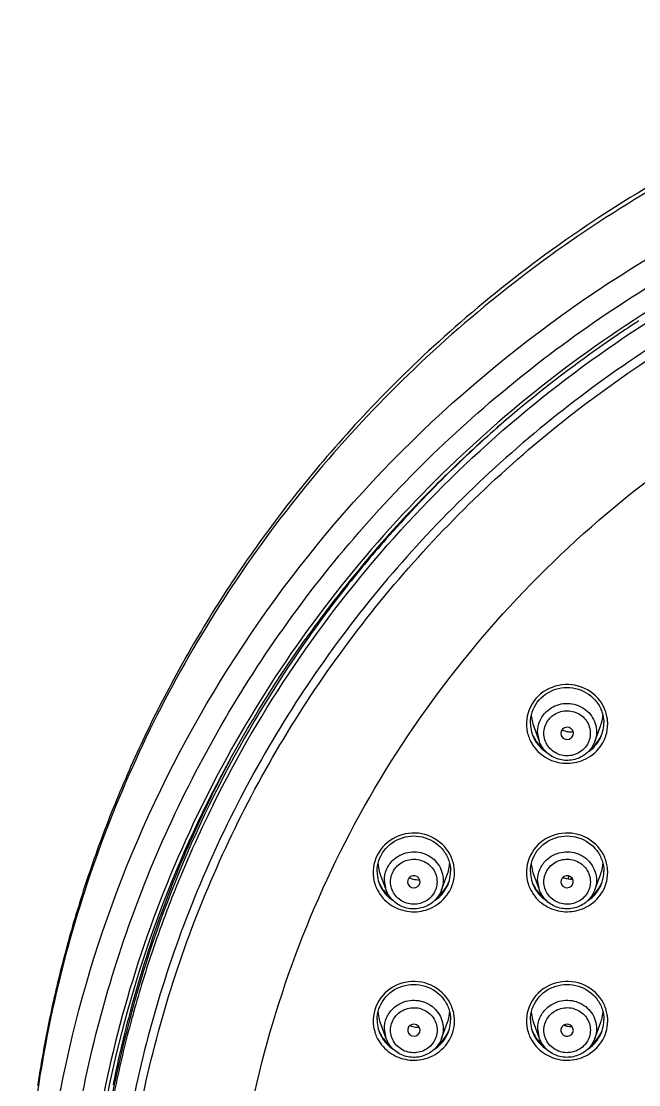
# Model space of a CAD drawing. Extents: x 1777 to 3131, y 3495 to 4487.
# Drawn here: x 2217.8 to 2247.6, y 4112.4 to 4163.7 of the extents above; entities that cross this region are included whole.
import ezdxf

# ---------------------------------------------------------------- set-up
doc = ezdxf.new("R2010")
doc.units = 0
doc.header["$LTSCALE"] = 30
doc.header["$MEASUREMENT"] = 0
for name, color, linetype in [('F3A55-R01_DXF_CONTINUOUS_LINE', 7, 'CONTINUOUS'), ('F3A55-R02_DXF_CONTINUOUS_LINE', 7, 'CONTINUOUS'), ('F3A55-R05_DXF_CONTINUOUS_LINE', 7, 'CONTINUOUS')]:
    doc.layers.add(name, color=color, linetype=linetype)

msp = doc.modelspace()

# ---------------------------------------------------------------- linework, layer by layer
at = {"layer": 'F3A55-R01_DXF_CONTINUOUS_LINE', "color": 9, "linetype": 'Continuous'}
for p, q in [((2244.241, 4122.499, 0), (2244.235, 4122.366, 0)), ((2244.382, 4122.351, 0), (2244.386, 4122.431, 0)), ((2244.371, 4115.245, 0), (2244.372, 4115.273, 0))]:
    msp.add_line(p, q, dxfattribs=at)
at = {"layer": 'F3A55-R01_DXF_CONTINUOUS_LINE', "color": 7, "linetype": 'Continuous'}
msp.add_line((2244.06, 4115.327, 0), (2244.11, 4115.278, 0), dxfattribs=at)
at = {"layer": 'F3A55-R01_DXF_CONTINUOUS_LINE', "color": 7, "linetype": 'Continuous', "elevation": 0}
for points in [[(2247.952, 4155.678), (2247.586, 4155.457), (2247.224, 4155.235), (2246.866, 4155.012), (2246.511, 4154.788), (2246.159, 4154.563), (2245.811, 4154.337), (2245.467, 4154.11), (2245.126, 4153.882), (2244.788, 4153.653), (2244.454, 4153.423), (2244.124, 4153.193), (2243.797, 4152.962), (2243.473, 4152.731), (2243.153, 4152.499), (2242.837, 4152.266), (2242.524, 4152.033), (2242.215, 4151.8), (2241.909, 4151.566), (2241.606, 4151.332), (2241.308, 4151.098), (2241.012, 4150.864), (2240.721, 4150.63), (2240.432, 4150.396), (2240.148, 4150.161), (2239.866, 4149.927), (2239.589, 4149.693), (2239.314, 4149.46), (2239.044, 4149.226), (2238.777, 4148.994), (2238.513, 4148.761), (2238.253, 4148.529), (2237.996, 4148.298), (2237.743, 4148.067), (2237.494, 4147.837), (2237.248, 4147.608), (2237.005, 4147.379), (2236.767, 4147.152), (2236.531, 4146.925), (2236.299, 4146.699), (2236.07, 4146.474), (2235.844, 4146.25), (2235.621, 4146.027), (2235.401, 4145.804), (2235.184, 4145.582), (2234.97, 4145.36), (2234.758, 4145.14), (2234.549, 4144.919), (2234.343, 4144.7), (2234.139, 4144.48), (2233.937, 4144.262), (2233.738, 4144.043), (2233.541, 4143.825), (2233.346, 4143.607), (2233.153, 4143.39), (2232.962, 4143.173), (2232.773, 4142.955), (2232.586, 4142.738), (2232.4, 4142.521), (2232.217, 4142.304), (2232.035, 4142.087), (2231.855, 4141.87), (2231.676, 4141.654), (2231.499, 4141.437), (2231.324, 4141.22), (2231.151, 4141.003), (2230.979, 4140.787), (2230.809, 4140.57), (2230.64, 4140.354), (2230.473, 4140.137), (2230.308, 4139.921), (2230.144, 4139.705), (2229.982, 4139.489), (2229.821, 4139.273), (2229.662, 4139.057), (2229.505, 4138.841), (2229.348, 4138.626), (2229.194, 4138.41), (2229.041, 4138.194), (2228.889, 4137.979), (2228.739, 4137.764), (2228.59, 4137.549), (2228.443, 4137.334), (2228.297, 4137.119), (2228.152, 4136.904), (2228.009, 4136.689), (2227.868, 4136.474), (2227.727, 4136.26), (2227.588, 4136.046), (2227.45, 4135.831), (2227.314, 4135.617), (2227.179, 4135.403), (2227.045, 4135.189), (2226.913, 4134.975), (2226.782, 4134.761), (2226.652, 4134.548), (2226.523, 4134.334), (2226.396, 4134.121), (2226.269, 4133.907), (2226.145, 4133.694), (2226.021, 4133.481), (2225.898, 4133.268), (2225.777, 4133.055), (2225.657, 4132.842), (2225.538, 4132.629), (2225.42, 4132.417), (2225.304, 4132.204), (2225.188, 4131.992), (2225.074, 4131.78), (2224.961, 4131.568), (2224.849, 4131.356), (2224.739, 4131.145), (2224.629, 4130.933), (2224.521, 4130.722), (2224.414, 4130.511), (2224.308, 4130.301), (2224.203, 4130.09), (2224.099, 4129.88), (2223.996, 4129.67), (2223.895, 4129.461), (2223.795, 4129.251), (2223.695, 4129.042), (2223.597, 4128.833), (2223.5, 4128.625), (2223.404, 4128.417), (2223.31, 4128.209), (2223.216, 4128.001), (2223.123, 4127.794), (2223.032, 4127.587), (2222.941, 4127.381), (2222.852, 4127.175), (2222.764, 4126.969), (2222.676, 4126.764), (2222.59, 4126.559), (2222.505, 4126.354), (2222.421, 4126.15), (2222.338, 4125.946), (2222.256, 4125.743), (2222.175, 4125.54), (2222.095, 4125.338), (2222.016, 4125.136), (2221.938, 4124.934), (2221.861, 4124.733), (2221.785, 4124.533), (2221.711, 4124.333), (2221.637, 4124.133), (2221.564, 4123.934), (2221.492, 4123.735), (2221.421, 4123.537), (2221.351, 4123.34)], [(2221.351, 4123.34), (2221.282, 4123.143), (2221.213, 4122.946), (2221.146, 4122.75), (2221.08, 4122.555), (2221.015, 4122.36), (2220.95, 4122.166), (2220.887, 4121.972), (2220.824, 4121.779), (2220.763, 4121.586), (2220.702, 4121.394), (2220.642, 4121.203), (2220.583, 4121.012), (2220.525, 4120.822), (2220.468, 4120.633), (2220.412, 4120.444), (2220.356, 4120.256), (2220.302, 4120.069), (2220.248, 4119.882), (2220.195, 4119.696), (2220.143, 4119.51), (2220.092, 4119.326), (2220.042, 4119.142), (2219.992, 4118.958), (2219.943, 4118.776), (2219.896, 4118.594), (2219.848, 4118.413), (2219.802, 4118.232), (2219.757, 4118.053), (2219.712, 4117.874), (2219.668, 4117.696), (2219.624, 4117.518), (2219.582, 4117.341), (2219.54, 4117.165), (2219.499, 4116.99), (2219.459, 4116.816), (2219.419, 4116.642), (2219.38, 4116.469), (2219.342, 4116.296), (2219.305, 4116.125), (2219.268, 4115.954), (2219.232, 4115.784), (2219.196, 4115.615), (2219.162, 4115.446), (2219.127, 4115.278), (2219.094, 4115.111), (2219.061, 4114.944), (2219.029, 4114.779), (2218.997, 4114.614), (2218.966, 4114.449), (2218.936, 4114.286), (2218.906, 4114.123), (2218.877, 4113.961), (2218.848, 4113.799), (2218.82, 4113.638), (2218.793, 4113.478), (2218.766, 4113.319), (2218.74, 4113.16), (2218.714, 4113.003), (2218.689, 4112.845), (2218.664, 4112.689), (2218.64, 4112.533), (2218.617, 4112.378)]]:
    msp.add_lwpolyline(points, dxfattribs=at)
at = {"layer": 'F3A55-R01_DXF_CONTINUOUS_LINE', "color": 7, "linetype": 'Continuous'}
for centre, radius, start, end in [((2280.464, 4098.628, 0), 60.364, 122.94372, 124.15553), ((2280.382, 4098.75, 0), 60.217, 124.1558, 125.65689), ((2280.269, 4098.904, 0), 60.026, 125.65493, 130.86451), ((2279.914, 4099.319, 0), 59.48, 130.86757, 134.37761), ((2279.715, 4099.525, 0), 59.194, 134.37895, 138.44571), ((2279.349, 4099.848, 0), 58.706, 138.44515, 143.07866), ((2279.121, 4100.026, 0), 58.416, 143.08348, 144.54296)]:
    msp.add_arc(centre, radius, start, end, dxfattribs=at)
at = {"layer": 'F3A55-R01_DXF_CONTINUOUS_LINE', "color": 9, "linetype": 'Continuous'}
for centre, radius, start, end in [((2278.425, 4101.007, 0), 57.327, 151.78525, 153.96827), ((2278.318, 4101.059, 0), 57.208, 153.9676, 158.3351), ((2278.087, 4101.153, 0), 56.959, 158.3372, 159.8252), ((2277.897, 4101.223, 0), 56.756, 159.826, 165.3083), ((2277.737, 4101.267, 0), 56.59, 165.3104, 168.6323)]:
    msp.add_arc(centre, radius, start, end, dxfattribs=at)
for points, knots in [([(2270.712, 4163.746, 0), (2266.4, 4163.044, 0), (2257.911, 4160.772, 0), (2246.179, 4154.884, 0), (2235.945, 4146.772, 0), (2227.66, 4136.782, 0), (2221.685, 4125.343, 0), (2218.28, 4112.948, 0), (2217.602, 4100.143, 0), (2218.982, 4091.697, 0), (2220.111, 4087.607, 0)], [0, 0, 0, 0, 0.127245, 0.253926, 0.379838, 0.504912, 0.629214, 0.752955, 0.876432, 1, 1, 1, 1]), ([(2218.631, 4100.902, 0), (2218.629, 4107.961, 0), (2221.246, 4122.263, 0), (2232.518, 4140.929, 0), (2249.672, 4154.685, 0), (2263.658, 4159.473, 0), (2270.822, 4160.639, 0)], [0, 0, 0, 0, 0.246659, 0.495141, 0.746379, 1, 1, 1, 1]), ([(2219.682, 4100.723, 0), (2219.681, 4104.615, 0), (2220.475, 4112.433, 0), (2224.002, 4123.683, 0), (2229.73, 4134.05, 0), (2237.432, 4143.13, 0), (2246.816, 4150.577, 0), (2261.054, 4157.948, 0), (2281.172, 4161.836, 0), (2301.291, 4157.954, 0), (2315.533, 4150.591, 0), (2324.917, 4143.144, 0), (2332.626, 4134.07, 0), (2338.356, 4123.704, 0), (2341.887, 4112.455, 0), (2342.683, 4104.638, 0), (2342.683, 4100.746, 0)], [0, 0, 0, 0, 0.061575, 0.123304, 0.185315, 0.247693, 0.310467, 0.373601, 0.500005, 0.626397, 0.689539, 0.752312, 0.814687, 0.876699, 0.938429, 1, 1, 1, 1]), ([(2249.714, 4150.755, 0), (2245.526, 4148.286, 0), (2237.742, 4142.339, 0), (2228.627, 4130.911, 0), (2222.634, 4117.678, 0), (2220.968, 4108.144, 0), (2220.745, 4103.381, 0)], [0, 0, 0, 0, 0.252628, 0.50328, 0.752188, 1, 1, 1, 1])]:
    msp.add_open_spline(points, degree=3, knots=knots, dxfattribs=at)
at = {"layer": 'F3A55-R01_DXF_CONTINUOUS_LINE', "color": 7, "linetype": 'Continuous'}
msp.add_open_spline([(2220.943, 4103.392, 0), (2221.194, 4108.812, 0), (2223.283, 4119.664, 0), (2228.373, 4129.469, 0), (2231.538, 4133.913, 0)], degree=3, knots=[0, 0, 0, 0, 0.498618, 1, 1, 1, 1], dxfattribs=at)
at = {"layer": 'F3A55-R02_DXF_CONTINUOUS_LINE', "color": 7, "linetype": 'Continuous'}
for p, q in [((2242.508, 4129.305, 0), (2242.508, 4129.304, 0)), ((2245.846, 4129.304, 0), (2245.846, 4129.305, 0)), ((2235.109, 4122.139, 0), (2235.109, 4122.139, 0)), ((2238.447, 4122.139, 0), (2238.447, 4122.14, 0)), ((2242.509, 4122.14, 0), (2242.509, 4122.14, 0)), ((2245.847, 4122.14, 0), (2245.847, 4122.141, 0)), ((2235.11, 4114.975, 0), (2235.11, 4114.974, 0)), ((2238.448, 4114.975, 0), (2238.448, 4114.976, 0)), ((2242.51, 4114.976, 0), (2242.51, 4114.975, 0)), ((2245.848, 4114.976, 0), (2245.848, 4114.977, 0))]:
    msp.add_line(p, q, dxfattribs=at)
for centre, radius, start, end in [((2279.962, 4099.665, 0), 59.248, 131.12195, 134.64441), ((2279.662, 4099.971, 0), 58.82, 134.64583, 138.7361), ((2279.434, 4100.173, 0), 58.515, 138.73722, 141.9087), ((2279.199, 4100.359, 0), 58.216, 141.91012, 143.38955), ((2279.071, 4100.454, 0), 58.056, 143.38994, 144.85687), ((2244.056, 4129.886, 0), 1.653, 180.0169, 184.9002), ((2244.085, 4129.889, 0), 1.682, 184.9142, 198.5118), ((2244.269, 4129.889, 0), 1.682, 341.5044, 355.102), ((2244.298, 4129.886, 0), 1.653, 355.1159, 359.9993), ((2244.07, 4129.885, 0), 1.667, 198.5403, 200.3725), ((2244.085, 4130.017, 0), 1.727, 202.5446, 204.2339), ((2244.101, 4130.024, 0), 1.744, 204.2467, 212.5574), ((2244.107, 4130.028, 0), 1.751, 212.5558, 216.9072), ((2244.248, 4130.027, 0), 1.75, 323.1155, 335.7289), ((2244.268, 4130.017, 0), 1.727, 335.7594, 337.4716), ((2244.284, 4129.885, 0), 1.667, 339.6436, 341.4758), ((2244.14, 4130.055, 0), 1.794, 216.9687, 230.461), ((2244.214, 4130.055, 0), 1.794, 309.5483, 323.0474), ((2236.657, 4122.721, 0), 1.653, 180.0169, 184.9002), ((2236.686, 4122.724, 0), 1.682, 184.9142, 198.5118), ((2236.87, 4122.724, 0), 1.682, 341.5044, 355.102), ((2236.899, 4122.721, 0), 1.653, 355.1159, 359.9993), ((2244.057, 4122.722, 0), 1.653, 180.0169, 184.9002), ((2244.086, 4122.725, 0), 1.682, 184.9142, 198.5118), ((2244.27, 4122.725, 0), 1.682, 341.5044, 355.102), ((2244.299, 4122.722, 0), 1.653, 355.1159, 359.9993), ((2236.671, 4122.72, 0), 1.667, 198.5403, 200.3725), ((2236.686, 4122.851, 0), 1.727, 202.5446, 204.2339), ((2236.702, 4122.859, 0), 1.744, 204.2467, 212.5574), ((2236.708, 4122.862, 0), 1.751, 212.5558, 216.9072), ((2236.849, 4122.862, 0), 1.75, 323.1156, 335.7516), ((2236.87, 4122.851, 0), 1.727, 335.7823, 337.4716), ((2236.885, 4122.72, 0), 1.667, 339.6436, 341.4758), ((2244.071, 4122.721, 0), 1.667, 198.5403, 200.3725), ((2244.086, 4122.852, 0), 1.727, 202.5446, 204.2339), ((2244.102, 4122.86, 0), 1.744, 204.2467, 212.5574), ((2244.108, 4122.863, 0), 1.751, 212.5558, 216.9072), ((2244.249, 4122.863, 0), 1.75, 323.1156, 335.7516), ((2244.27, 4122.852, 0), 1.727, 335.7823, 337.4716), ((2244.285, 4122.721, 0), 1.667, 339.6436, 341.4758), ((2236.741, 4122.89, 0), 1.794, 216.9687, 230.461), ((2236.815, 4122.89, 0), 1.794, 309.5483, 323.0474), ((2244.141, 4122.891, 0), 1.794, 216.9687, 230.461), ((2244.215, 4122.891, 0), 1.794, 309.5483, 323.0474), ((2236.658, 4115.556, 0), 1.653, 180.0169, 184.9002), ((2236.687, 4115.559, 0), 1.682, 184.9142, 198.5118), ((2236.871, 4115.559, 0), 1.682, 341.5044, 355.102), ((2236.9, 4115.556, 0), 1.653, 355.1159, 359.9993), ((2244.058, 4115.557, 0), 1.653, 180.0169, 184.9002), ((2244.087, 4115.56, 0), 1.682, 184.9142, 198.5118), ((2244.271, 4115.56, 0), 1.682, 341.5044, 355.102), ((2244.3, 4115.558, 0), 1.653, 355.1159, 359.9993), ((2236.672, 4115.555, 0), 1.667, 198.5403, 200.3725), ((2236.687, 4115.687, 0), 1.727, 202.5446, 204.2339), ((2236.703, 4115.695, 0), 1.744, 204.2467, 212.5574), ((2236.709, 4115.698, 0), 1.751, 212.5558, 216.9072), ((2236.85, 4115.697, 0), 1.75, 323.1155, 335.7289), ((2236.871, 4115.687, 0), 1.727, 335.7594, 337.4716), ((2236.886, 4115.555, 0), 1.667, 339.6436, 341.4758), ((2244.072, 4115.556, 0), 1.667, 198.5403, 200.3725), ((2244.087, 4115.688, 0), 1.727, 202.5446, 204.2339), ((2244.103, 4115.696, 0), 1.744, 204.2467, 212.5574), ((2244.109, 4115.699, 0), 1.751, 212.5558, 216.9072), ((2244.25, 4115.699, 0), 1.75, 323.1156, 335.7516), ((2244.271, 4115.688, 0), 1.727, 335.7823, 337.4716), ((2244.286, 4115.556, 0), 1.667, 339.6436, 341.4758), ((2236.742, 4115.725, 0), 1.794, 216.9687, 230.461), ((2236.816, 4115.725, 0), 1.794, 309.5483, 323.0474), ((2244.142, 4115.726, 0), 1.794, 216.9687, 230.461), ((2244.216, 4115.726, 0), 1.794, 309.5483, 323.0474)]:
    msp.add_arc(centre, radius, start, end, dxfattribs=at)
at = {"layer": 'F3A55-R02_DXF_CONTINUOUS_LINE', "color": 9, "linetype": 'Continuous'}
for centre, radius, start, end in [((2244.294, 4129.834, 0), 1.846, 2.0953, 9.2557), ((2244.036, 4129.834, 0), 1.822, 177.6268, 180.006), ((2244.059, 4129.834, 0), 1.845, 180.0194, 189.2553), ((2244.282, 4129.836, 0), 1.858, 342.435, 359.9351), ((2244.304, 4129.834, 0), 1.836, 0.009, 2.0923), ((2244.067, 4129.836, 0), 1.853, 189.275, 199.2994), ((2244.084, 4129.843, 0), 1.872, 199.3123, 207.6564), ((2244.107, 4129.901, 0), 1.707, 200.4686, 216.8922), ((2244.247, 4129.901, 0), 1.707, 323.1239, 339.5476), ((2244.261, 4129.847, 0), 1.881, 327.0777, 340.3225), ((2244.295, 4129.834, 0), 1.845, 340.3658, 342.4037), ((2244.096, 4129.85, 0), 1.885, 207.6802, 214.8175), ((2244.255, 4129.851, 0), 1.889, 323.8226, 327.0761), ((2244.152, 4129.943, 0), 1.768, 234.8854, 237.9281), ((2244.202, 4129.943, 0), 1.768, 302.0781, 305.1307), ((2278.274, 4100.546, 0), 57.135, 153.6295, 158.2608), ((2236.895, 4122.668, 0), 1.846, 2.0953, 9.2557), ((2244.295, 4122.669, 0), 1.846, 2.0953, 9.2557), ((2236.637, 4122.669, 0), 1.822, 177.6268, 180.006), ((2236.66, 4122.669, 0), 1.845, 180.0194, 189.2553), ((2236.883, 4122.671, 0), 1.858, 342.435, 359.9351), ((2236.905, 4122.669, 0), 1.836, 0.009, 2.0923), ((2244.037, 4122.67, 0), 1.822, 177.6268, 180.006), ((2244.06, 4122.67, 0), 1.845, 180.0194, 189.2553), ((2244.283, 4122.672, 0), 1.858, 342.435, 359.9351), ((2244.305, 4122.67, 0), 1.836, 0.009, 2.0923), ((2236.668, 4122.671, 0), 1.853, 189.275, 199.2994), ((2236.685, 4122.677, 0), 1.872, 199.3123, 207.6564), ((2236.708, 4122.736, 0), 1.707, 200.4686, 216.8922), ((2236.848, 4122.736, 0), 1.707, 323.1239, 339.5476), ((2236.862, 4122.682, 0), 1.881, 327.0777, 340.3436), ((2236.896, 4122.668, 0), 1.845, 340.3872, 342.4037), ((2244.068, 4122.672, 0), 1.853, 189.275, 199.2994), ((2244.085, 4122.679, 0), 1.872, 199.3123, 207.6564), ((2244.108, 4122.737, 0), 1.707, 200.4686, 216.8922), ((2244.248, 4122.737, 0), 1.707, 323.1239, 339.5476), ((2244.262, 4122.683, 0), 1.881, 327.0777, 340.3436), ((2244.296, 4122.669, 0), 1.845, 340.3872, 342.4037), ((2278.089, 4100.624, 0), 56.935, 158.2643, 160.7793), ((2236.697, 4122.685, 0), 1.885, 207.6802, 214.8175), ((2236.856, 4122.686, 0), 1.889, 323.8226, 327.0761), ((2244.097, 4122.686, 0), 1.885, 207.6802, 214.8175), ((2244.256, 4122.687, 0), 1.889, 323.8226, 327.0761), ((2236.753, 4122.778, 0), 1.768, 234.8854, 237.9281), ((2236.803, 4122.778, 0), 1.768, 302.0781, 305.1307), ((2244.153, 4122.779, 0), 1.768, 234.8854, 237.9281), ((2244.203, 4122.779, 0), 1.768, 302.0781, 305.1307), ((2277.927, 4100.68, 0), 56.763, 160.7788, 164.0409), ((2277.743, 4100.734, 0), 56.571, 164.0424, 164.8119), ((2236.896, 4115.504, 0), 1.846, 2.0953, 9.2557), ((2244.296, 4115.505, 0), 1.846, 2.0953, 9.2557), ((2277.713, 4100.742, 0), 56.54, 164.812, 168.0186), ((2236.638, 4115.504, 0), 1.822, 177.6268, 180.006), ((2236.661, 4115.505, 0), 1.845, 180.0194, 189.2553), ((2236.884, 4115.507, 0), 1.858, 342.435, 359.9351), ((2236.906, 4115.504, 0), 1.836, 0.009, 2.0923), ((2244.038, 4115.505, 0), 1.822, 177.6268, 180.006), ((2244.061, 4115.506, 0), 1.845, 180.0194, 189.2553), ((2244.284, 4115.508, 0), 1.858, 342.435, 359.9351), ((2244.306, 4115.506, 0), 1.836, 0.009, 2.0923), ((2236.669, 4115.507, 0), 1.853, 189.275, 199.2994), ((2236.686, 4115.513, 0), 1.872, 199.3123, 207.6564), ((2236.709, 4115.571, 0), 1.707, 200.4686, 216.8922), ((2236.849, 4115.571, 0), 1.707, 323.1239, 339.5476), ((2236.863, 4115.517, 0), 1.881, 327.0777, 340.3225), ((2236.897, 4115.504, 0), 1.845, 340.3658, 342.4037), ((2244.069, 4115.508, 0), 1.853, 189.275, 199.2994), ((2244.086, 4115.514, 0), 1.872, 199.3123, 207.6564), ((2244.109, 4115.572, 0), 1.707, 200.4686, 216.8922), ((2244.249, 4115.572, 0), 1.707, 323.1239, 339.5476), ((2244.263, 4115.518, 0), 1.881, 327.0777, 340.3436), ((2244.297, 4115.505, 0), 1.845, 340.3872, 342.4037), ((2236.698, 4115.52, 0), 1.885, 207.6802, 214.8175), ((2236.857, 4115.522, 0), 1.889, 323.8226, 327.0761), ((2244.098, 4115.521, 0), 1.885, 207.6802, 214.8175), ((2244.257, 4115.523, 0), 1.889, 323.8226, 327.0761), ((2236.754, 4115.613, 0), 1.768, 234.8854, 237.9281), ((2236.804, 4115.613, 0), 1.768, 302.0781, 305.1307), ((2244.154, 4115.614, 0), 1.768, 234.8854, 237.9281), ((2244.204, 4115.614, 0), 1.768, 302.0781, 305.1307), ((2277.652, 4100.756, 0), 56.478, 168.0192, 168.5542)]:
    msp.add_arc(centre, radius, start, end, dxfattribs=at)
for points, knots in [([(2227.084, 4125.924, 0), (2229.391, 4130.577, 0), (2235.333, 4139.332, 0), (2247.419, 4149.643, 0), (2261.862, 4156.518, 0), (2272.402, 4158.486, 0), (2277.699, 4158.784, 0)], [0, 0, 0, 0, 0.24713, 0.496361, 0.747542, 1, 1, 1, 1]), ([(2281.173, 4157.744, 0), (2277.314, 4157.744, 0), (2269.584, 4157.007, 0), (2258.444, 4153.737, 0), (2248.168, 4148.425, 0), (2239.157, 4141.272, 0), (2231.756, 4132.55, 0), (2226.254, 4122.592, 0), (2222.864, 4111.786, 0), (2222.101, 4104.277, 0), (2222.102, 4100.539, 0)], [0, 0, 0, 0, 0.126979, 0.253656, 0.379783, 0.505185, 0.629798, 0.753677, 0.876989, 1, 1, 1, 1]), ([(2222.519, 4100.518, 0), (2222.519, 4104.231, 0), (2223.276, 4111.687, 0), (2226.642, 4122.416, 0), (2232.106, 4132.304, 0), (2239.454, 4140.964, 0), (2248.401, 4148.066, 0), (2258.604, 4153.341, 0), (2269.666, 4156.588, 0), (2277.341, 4157.319, 0), (2281.173, 4157.32, 0)], [0, 0, 0, 0, 0.123011, 0.246323, 0.370202, 0.494815, 0.620217, 0.746344, 0.873021, 1, 1, 1, 1]), ([(2228.713, 4110.127, 0), (2229.653, 4115.292, 0), (2233.211, 4125.432, 0), (2242.974, 4138.273, 0), (2256.242, 4147.674, 0), (2266.618, 4151.069, 0), (2271.927, 4151.976, 0)], [0, 0, 0, 0, 0.24678, 0.495573, 0.746799, 1, 1, 1, 1]), ([(2245.928, 4130.694, 0), (2245.734, 4131.063, 0), (2245.069, 4131.686, 0), (2243.734, 4131.827, 0), (2242.57, 4131.162, 0), (2242.232, 4130.32, 0), (2242.215, 4129.909, 0)], [0, 0, 0, 0, 0.249381, 0.502551, 0.753689, 1, 1, 1, 1]), ([(2243.226, 4128.171, 0), (2243.489, 4128.03, 0), (2244.087, 4127.866, 0), (2244.697, 4127.978, 0), (2244.972, 4128.096, 0)], [0, 0, 0, 0, 0.499695, 1, 1, 1, 1]), ([(2238.529, 4123.529, 0), (2238.335, 4123.898, 0), (2237.67, 4124.521, 0), (2236.335, 4124.662, 0), (2235.171, 4123.996, 0), (2234.833, 4123.155, 0), (2234.816, 4122.744, 0)], [0, 0, 0, 0, 0.249381, 0.502551, 0.753689, 1, 1, 1, 1]), ([(2245.929, 4123.53, 0), (2245.735, 4123.899, 0), (2245.07, 4124.522, 0), (2243.735, 4124.663, 0), (2242.571, 4123.997, 0), (2242.233, 4123.156, 0), (2242.216, 4122.745, 0)], [0, 0, 0, 0, 0.249381, 0.502551, 0.753689, 1, 1, 1, 1]), ([(2235.827, 4121.006, 0), (2236.09, 4120.865, 0), (2236.688, 4120.701, 0), (2237.298, 4120.813, 0), (2237.573, 4120.931, 0)], [0, 0, 0, 0, 0.499695, 1, 1, 1, 1]), ([(2243.227, 4121.007, 0), (2243.49, 4120.866, 0), (2244.088, 4120.702, 0), (2244.698, 4120.814, 0), (2244.973, 4120.932, 0)], [0, 0, 0, 0, 0.499695, 1, 1, 1, 1]), ([(2238.53, 4116.364, 0), (2238.336, 4116.733, 0), (2237.671, 4117.356, 0), (2236.336, 4117.497, 0), (2235.172, 4116.832, 0), (2234.834, 4115.991, 0), (2234.817, 4115.58, 0)], [0, 0, 0, 0, 0.249381, 0.502551, 0.753689, 1, 1, 1, 1]), ([(2245.93, 4116.366, 0), (2245.736, 4116.734, 0), (2245.071, 4117.357, 0), (2243.736, 4117.498, 0), (2242.572, 4116.833, 0), (2242.234, 4115.992, 0), (2242.217, 4115.581, 0)], [0, 0, 0, 0, 0.249381, 0.502551, 0.753689, 1, 1, 1, 1]), ([(2235.828, 4113.842, 0), (2236.091, 4113.701, 0), (2236.689, 4113.537, 0), (2237.299, 4113.649, 0), (2237.574, 4113.767, 0)], [0, 0, 0, 0, 0.499695, 1, 1, 1, 1]), ([(2243.228, 4113.843, 0), (2243.491, 4113.702, 0), (2244.089, 4113.538, 0), (2244.699, 4113.65, 0), (2244.974, 4113.768, 0)], [0, 0, 0, 0, 0.499695, 1, 1, 1, 1])]:
    msp.add_open_spline(points, degree=3, knots=knots, dxfattribs=at)
at = {"layer": 'F3A55-R02_DXF_CONTINUOUS_LINE', "color": 7, "linetype": 'Continuous'}
for points, knots in [([(2231.598, 4133.872, 0), (2228.464, 4129.421, 0), (2223.442, 4119.604, 0), (2221.431, 4108.758, 0), (2221.22, 4103.348, 0)], [0, 0, 0, 0, 0.501363, 1, 1, 1, 1]), ([(2242.404, 4129.881, 0), (2242.404, 4130.234, 0), (2242.651, 4130.967, 0), (2243.597, 4131.618, 0), (2244.75, 4131.623, 0), (2245.393, 4131.177, 0), (2245.61, 4130.889, 0)], [0, 0, 0, 0, 0.245001, 0.49554, 0.749435, 1, 1, 1, 1]), ([(2235.005, 4122.716, 0), (2235.005, 4123.069, 0), (2235.252, 4123.802, 0), (2236.198, 4124.452, 0), (2237.351, 4124.458, 0), (2237.994, 4124.011, 0), (2238.211, 4123.724, 0)], [0, 0, 0, 0, 0.245001, 0.49554, 0.749435, 1, 1, 1, 1]), ([(2242.405, 4122.717, 0), (2242.405, 4123.07, 0), (2242.652, 4123.803, 0), (2243.598, 4124.453, 0), (2244.751, 4124.459, 0), (2245.394, 4124.013, 0), (2245.611, 4123.725, 0)], [0, 0, 0, 0, 0.245001, 0.49554, 0.749435, 1, 1, 1, 1]), ([(2235.006, 4115.552, 0), (2235.006, 4115.905, 0), (2235.253, 4116.637, 0), (2236.199, 4117.288, 0), (2237.352, 4117.294, 0), (2237.995, 4116.847, 0), (2238.212, 4116.559, 0)], [0, 0, 0, 0, 0.245001, 0.49554, 0.749435, 1, 1, 1, 1]), ([(2242.406, 4115.553, 0), (2242.406, 4115.906, 0), (2242.653, 4116.638, 0), (2243.599, 4117.289, 0), (2244.752, 4117.295, 0), (2245.395, 4116.848, 0), (2245.612, 4116.56, 0)], [0, 0, 0, 0, 0.245001, 0.49554, 0.749435, 1, 1, 1, 1])]:
    msp.add_open_spline(points, degree=3, knots=knots, dxfattribs=at)
for points in [[(2245.61, 4130.889, 0), (2245.719, 4130.745, 0), (2245.805, 4130.582, 0), (2245.863, 4130.412, 0)], [(2245.863, 4130.412, 0), (2245.92, 4130.242, 0), (2245.95, 4130.061, 0), (2245.95, 4129.882, 0)], [(2238.211, 4123.724, 0), (2238.32, 4123.58, 0), (2238.406, 4123.417, 0), (2238.464, 4123.246, 0)], [(2245.611, 4123.725, 0), (2245.72, 4123.581, 0), (2245.806, 4123.418, 0), (2245.864, 4123.247, 0)], [(2238.464, 4123.246, 0), (2238.521, 4123.077, 0), (2238.551, 4122.896, 0), (2238.551, 4122.717, 0)], [(2245.864, 4123.247, 0), (2245.921, 4123.078, 0), (2245.951, 4122.897, 0), (2245.951, 4122.718, 0)], [(2238.212, 4116.559, 0), (2238.321, 4116.416, 0), (2238.407, 4116.253, 0), (2238.465, 4116.082, 0)], [(2245.612, 4116.56, 0), (2245.721, 4116.417, 0), (2245.807, 4116.254, 0), (2245.865, 4116.083, 0)], [(2238.465, 4116.082, 0), (2238.522, 4115.912, 0), (2238.552, 4115.731, 0), (2238.552, 4115.552, 0)], [(2245.865, 4116.083, 0), (2245.922, 4115.914, 0), (2245.952, 4115.732, 0), (2245.952, 4115.553, 0)]]:
    msp.add_open_spline(points, degree=3, dxfattribs=at)
at = {"layer": 'F3A55-R02_DXF_CONTINUOUS_LINE', "color": 9, "linetype": 'Continuous'}
for points in [[(2246.116, 4130.13, 0), (2246.084, 4130.326, 0), (2246.02, 4130.519, 0), (2245.928, 4130.694, 0)], [(2242.548, 4128.773, 0), (2242.721, 4128.525, 0), (2242.96, 4128.314, 0), (2243.226, 4128.171, 0)], [(2242.742, 4128.876, 0), (2242.851, 4128.731, 0), (2242.986, 4128.601, 0), (2243.135, 4128.496, 0)], [(2244.972, 4128.096, 0), (2245.288, 4128.232, 0), (2245.577, 4128.459, 0), (2245.779, 4128.736, 0)], [(2245.22, 4128.497, 0), (2245.369, 4128.601, 0), (2245.503, 4128.731, 0), (2245.612, 4128.877, 0)], [(2238.717, 4122.965, 0), (2238.685, 4123.161, 0), (2238.621, 4123.353, 0), (2238.529, 4123.529, 0)], [(2246.117, 4122.966, 0), (2246.085, 4123.162, 0), (2246.021, 4123.354, 0), (2245.929, 4123.53, 0)], [(2235.149, 4121.608, 0), (2235.322, 4121.36, 0), (2235.561, 4121.149, 0), (2235.827, 4121.006, 0)], [(2235.343, 4121.711, 0), (2235.452, 4121.565, 0), (2235.587, 4121.436, 0), (2235.736, 4121.331, 0)], [(2237.573, 4120.931, 0), (2237.889, 4121.066, 0), (2238.178, 4121.294, 0), (2238.38, 4121.571, 0)], [(2237.821, 4121.331, 0), (2237.97, 4121.436, 0), (2238.104, 4121.566, 0), (2238.213, 4121.711, 0)], [(2242.549, 4121.609, 0), (2242.722, 4121.361, 0), (2242.961, 4121.15, 0), (2243.227, 4121.007, 0)], [(2242.743, 4121.712, 0), (2242.852, 4121.566, 0), (2242.987, 4121.437, 0), (2243.136, 4121.332, 0)], [(2244.973, 4120.932, 0), (2245.289, 4121.067, 0), (2245.578, 4121.295, 0), (2245.78, 4121.572, 0)], [(2245.221, 4121.332, 0), (2245.37, 4121.437, 0), (2245.504, 4121.567, 0), (2245.613, 4121.712, 0)], [(2238.718, 4115.801, 0), (2238.686, 4115.996, 0), (2238.622, 4116.189, 0), (2238.53, 4116.364, 0)], [(2246.118, 4115.802, 0), (2246.086, 4115.997, 0), (2246.022, 4116.19, 0), (2245.93, 4116.366, 0)], [(2235.15, 4114.444, 0), (2235.323, 4114.196, 0), (2235.562, 4113.985, 0), (2235.828, 4113.842, 0)], [(2235.344, 4114.547, 0), (2235.453, 4114.401, 0), (2235.588, 4114.271, 0), (2235.737, 4114.167, 0)], [(2237.574, 4113.767, 0), (2237.89, 4113.902, 0), (2238.179, 4114.129, 0), (2238.381, 4114.407, 0)], [(2237.822, 4114.167, 0), (2237.971, 4114.272, 0), (2238.105, 4114.401, 0), (2238.214, 4114.547, 0)], [(2242.55, 4114.445, 0), (2242.723, 4114.197, 0), (2242.962, 4113.986, 0), (2243.228, 4113.843, 0)], [(2242.744, 4114.548, 0), (2242.853, 4114.402, 0), (2242.988, 4114.272, 0), (2243.137, 4114.168, 0)], [(2244.974, 4113.768, 0), (2245.29, 4113.903, 0), (2245.579, 4114.13, 0), (2245.781, 4114.408, 0)], [(2245.222, 4114.168, 0), (2245.371, 4114.273, 0), (2245.505, 4114.402, 0), (2245.614, 4114.548, 0)]]:
    msp.add_open_spline(points, degree=3, dxfattribs=at)
at = {"layer": 'F3A55-R05_DXF_CONTINUOUS_LINE', "color": 7, "linetype": 'Continuous'}
for p, q in [((2242.839, 4128.986, 0), (2242.549, 4129.768, 0)), ((2245.515, 4128.987, 0), (2245.805, 4129.769, 0)), ((2244.381, 4129.165, 0), (2244.415, 4129.199, 0)), ((2235.44, 4121.821, 0), (2235.15, 4122.603, 0)), ((2238.116, 4121.821, 0), (2238.406, 4122.603, 0)), ((2242.84, 4121.822, 0), (2242.55, 4122.604, 0)), ((2245.516, 4121.822, 0), (2245.806, 4122.604, 0)), ((2236.977, 4122.002, 0), (2237.051, 4122.086, 0)), ((2244.394, 4122.012, 0), (2244.439, 4122.068, 0)), ((2235.441, 4114.657, 0), (2235.151, 4115.439, 0)), ((2238.117, 4114.657, 0), (2238.407, 4115.439, 0)), ((2242.841, 4114.658, 0), (2242.551, 4115.44, 0)), ((2245.517, 4114.658, 0), (2245.807, 4115.44, 0)), ((2236.992, 4114.843, 0), (2237.068, 4114.961, 0)), ((2244.405, 4114.858, 0), (2244.461, 4114.946, 0))]:
    msp.add_line(p, q, dxfattribs=at)
at = {"layer": 'F3A55-R05_DXF_CONTINUOUS_LINE', "color": 9, "linetype": 'Continuous'}
for p, q in [((2242.839, 4128.986, 0), (2242.756, 4129.452, 0)), ((2235.44, 4121.821, 0), (2235.357, 4122.286, 0)), ((2242.84, 4121.822, 0), (2242.757, 4122.287, 0)), ((2235.441, 4114.657, 0), (2235.358, 4115.122, 0)), ((2242.841, 4114.658, 0), (2242.758, 4115.123, 0))]:
    msp.add_line(p, q, dxfattribs=at)
at = {"layer": 'F3A55-R05_DXF_CONTINUOUS_LINE', "color": 7, "linetype": 'Continuous'}
for centre, radius, start, end in [((2244.086, 4130.338, 0), 1.639, 183.3182, 195.5358), ((2244.268, 4130.338, 0), 1.639, 344.4804, 356.6962), ((2244.075, 4130.335, 0), 1.628, 195.5417, 200.3679), ((2244.279, 4130.335, 0), 1.628, 339.6486, 344.475), ((2244.362, 4130.401, 0), 0.948, 243.4459, 261.5863), ((2244.361, 4130.408, 0), 0.955, 261.6704, 276.1805), ((2236.687, 4123.172, 0), 1.639, 183.3182, 195.5358), ((2236.869, 4123.172, 0), 1.639, 344.6284, 356.6966), ((2244.087, 4123.173, 0), 1.639, 183.3182, 195.5358), ((2244.269, 4123.173, 0), 1.639, 344.6284, 356.6966), ((2236.676, 4123.169, 0), 1.628, 195.5417, 200.3679), ((2236.997, 4123.266, 0), 0.953, 243.5911, 253.9404), ((2236.88, 4123.169, 0), 1.628, 339.649, 344.6239), ((2244.076, 4123.17, 0), 1.628, 195.5417, 200.3679), ((2244.357, 4123.258, 0), 0.912, 245.7256, 249.6635), ((2244.28, 4123.17, 0), 1.628, 339.649, 344.6239), ((2237, 4123.28, 0), 0.967, 254.0298, 272.9502), ((2236.688, 4116.008, 0), 1.639, 183.3182, 195.5358), ((2236.87, 4116.008, 0), 1.639, 344.4804, 356.6962), ((2244.088, 4116.009, 0), 1.639, 183.3182, 195.5358), ((2244.27, 4116.009, 0), 1.639, 344.6284, 356.6966), ((2236.677, 4116.005, 0), 1.628, 195.5417, 200.3679), ((2237, 4116.144, 0), 0.947, 245.7037, 261.8165), ((2236.881, 4116.005, 0), 1.628, 339.6486, 344.475), ((2244.077, 4116.006, 0), 1.628, 195.5417, 200.3679), ((2244.362, 4116.139, 0), 0.906, 248.9472, 258.5669), ((2244.363, 4116.148, 0), 0.915, 258.6235, 272.4014), ((2244.281, 4116.006, 0), 1.628, 339.649, 344.6239), ((2237, 4116.148, 0), 0.95, 261.8726, 272.1272)]:
    msp.add_arc(centre, radius, start, end, dxfattribs=at)
for centre, major_axis, ratio, start_param, end_param in [((2244.179, 4129.382, 0), (0.302, -0.006), 0.967824, -0.654313, 5.464372), ((2236.78, 4122.217, 0), (0.303, -0.005), 0.967248, -0.445582, 5.453552), ((2244.18, 4122.218, 0), (0.302, -0.005), 0.967611, -0.525219, 5.516729), ((2236.781, 4115.053, 0), (0.302, -0.004), 0.967099, -0.309772, 5.493399), ((2244.181, 4115.054, 0), (0.302, -0.003), 0.967458, -0.37043, 5.558577)]:
    msp.add_ellipse(centre, major_axis=major_axis, ratio=ratio, start_param=start_param, end_param=end_param, dxfattribs=at)
at = {"layer": 'F3A55-R05_DXF_CONTINUOUS_LINE', "color": 9, "linetype": 'Continuous'}
for points, knots in [([(2243.166, 4130.419, 0), (2243.361, 4130.611, 0), (2243.881, 4130.882, 0), (2244.743, 4130.802, 0), (2245.424, 4130.273, 0), (2245.598, 4129.72, 0), (2245.599, 4129.452, 0)], [0, 0, 0, 0, 0.251321, 0.504345, 0.754245, 1, 1, 1, 1]), ([(2242.756, 4129.452, 0), (2242.755, 4129.63, 0), (2242.829, 4129.99, 0), (2243.037, 4130.293, 0), (2243.166, 4130.419, 0)], [0, 0, 0, 0, 0.497793, 1, 1, 1, 1]), ([(2243.054, 4129.383, 0), (2243.054, 4129.592, 0), (2243.146, 4129.882, 0), (2243.327, 4130.097, 0), (2243.378, 4130.147, 0)], [0, 0, 0, 0, 0.745726, 1, 1, 1, 1]), ([(2243.378, 4130.147, 0), (2243.533, 4130.298, 0), (2243.943, 4130.513, 0), (2244.624, 4130.449, 0), (2245.162, 4130.032, 0), (2245.3, 4129.595, 0), (2245.3, 4129.383, 0)], [0, 0, 0, 0, 0.251337, 0.504345, 0.754229, 1, 1, 1, 1]), ([(2244.976, 4128.62, 0), (2244.821, 4128.468, 0), (2244.411, 4128.254, 0), (2243.73, 4128.317, 0), (2243.192, 4128.735, 0), (2243.054, 4129.172, 0), (2243.054, 4129.383, 0)], [0, 0, 0, 0, 0.251337, 0.504345, 0.754229, 1, 1, 1, 1]), ([(2245.3, 4129.383, 0), (2245.3, 4129.174, 0), (2245.209, 4128.885, 0), (2245.027, 4128.67, 0), (2244.976, 4128.62, 0)], [0, 0, 0, 0, 0.745726, 1, 1, 1, 1]), ([(2235.767, 4123.254, 0), (2235.962, 4123.445, 0), (2236.482, 4123.717, 0), (2237.344, 4123.636, 0), (2238.025, 4123.108, 0), (2238.199, 4122.555, 0), (2238.2, 4122.287, 0)], [0, 0, 0, 0, 0.251321, 0.504345, 0.754245, 1, 1, 1, 1]), ([(2243.167, 4123.255, 0), (2243.362, 4123.446, 0), (2243.882, 4123.718, 0), (2244.744, 4123.637, 0), (2245.425, 4123.109, 0), (2245.599, 4122.556, 0), (2245.6, 4122.288, 0)], [0, 0, 0, 0, 0.251321, 0.504345, 0.754245, 1, 1, 1, 1]), ([(2235.357, 4122.286, 0), (2235.357, 4122.464, 0), (2235.43, 4122.825, 0), (2235.638, 4123.128, 0), (2235.767, 4123.254, 0)], [0, 0, 0, 0, 0.497793, 1, 1, 1, 1]), ([(2235.655, 4122.218, 0), (2235.655, 4122.427, 0), (2235.747, 4122.717, 0), (2235.928, 4122.932, 0), (2235.979, 4122.982, 0)], [0, 0, 0, 0, 0.745726, 1, 1, 1, 1]), ([(2235.979, 4122.982, 0), (2236.134, 4123.133, 0), (2236.544, 4123.347, 0), (2237.225, 4123.284, 0), (2237.763, 4122.866, 0), (2237.901, 4122.43, 0), (2237.901, 4122.218, 0)], [0, 0, 0, 0, 0.251337, 0.504345, 0.754229, 1, 1, 1, 1]), ([(2242.757, 4122.287, 0), (2242.757, 4122.465, 0), (2242.83, 4122.826, 0), (2243.038, 4123.129, 0), (2243.167, 4123.255, 0)], [0, 0, 0, 0, 0.497793, 1, 1, 1, 1]), ([(2243.055, 4122.219, 0), (2243.055, 4122.428, 0), (2243.147, 4122.718, 0), (2243.328, 4122.933, 0), (2243.379, 4122.983, 0)], [0, 0, 0, 0, 0.745726, 1, 1, 1, 1]), ([(2243.379, 4122.983, 0), (2243.534, 4123.134, 0), (2243.944, 4123.349, 0), (2244.625, 4123.285, 0), (2245.163, 4122.868, 0), (2245.301, 4122.431, 0), (2245.301, 4122.219, 0)], [0, 0, 0, 0, 0.251337, 0.504345, 0.754229, 1, 1, 1, 1]), ([(2237.577, 4121.454, 0), (2237.422, 4121.303, 0), (2237.012, 4121.089, 0), (2236.331, 4121.152, 0), (2235.793, 4121.57, 0), (2235.655, 4122.006, 0), (2235.655, 4122.218, 0)], [0, 0, 0, 0, 0.251337, 0.504345, 0.754229, 1, 1, 1, 1]), ([(2237.901, 4122.218, 0), (2237.901, 4122.009, 0), (2237.81, 4121.719, 0), (2237.628, 4121.504, 0), (2237.577, 4121.454, 0)], [0, 0, 0, 0, 0.745726, 1, 1, 1, 1]), ([(2244.977, 4121.455, 0), (2244.822, 4121.304, 0), (2244.412, 4121.09, 0), (2243.731, 4121.153, 0), (2243.193, 4121.571, 0), (2243.055, 4122.007, 0), (2243.055, 4122.219, 0)], [0, 0, 0, 0, 0.251337, 0.504345, 0.754229, 1, 1, 1, 1]), ([(2245.301, 4122.219, 0), (2245.301, 4122.01, 0), (2245.21, 4121.72, 0), (2245.028, 4121.505, 0), (2244.977, 4121.455, 0)], [0, 0, 0, 0, 0.745726, 1, 1, 1, 1]), ([(2235.768, 4116.089, 0), (2235.963, 4116.281, 0), (2236.483, 4116.553, 0), (2237.345, 4116.472, 0), (2238.026, 4115.943, 0), (2238.201, 4115.39, 0), (2238.201, 4115.123, 0)], [0, 0, 0, 0, 0.251321, 0.504345, 0.754245, 1, 1, 1, 1]), ([(2243.168, 4116.09, 0), (2243.363, 4116.282, 0), (2243.883, 4116.554, 0), (2244.745, 4116.473, 0), (2245.426, 4115.944, 0), (2245.601, 4115.391, 0), (2245.601, 4115.124, 0)], [0, 0, 0, 0, 0.251321, 0.504345, 0.754245, 1, 1, 1, 1]), ([(2235.358, 4115.122, 0), (2235.358, 4115.3, 0), (2235.431, 4115.661, 0), (2235.639, 4115.964, 0), (2235.768, 4116.089, 0)], [0, 0, 0, 0, 0.497793, 1, 1, 1, 1]), ([(2235.656, 4115.054, 0), (2235.656, 4115.263, 0), (2235.748, 4115.553, 0), (2235.929, 4115.768, 0), (2235.98, 4115.817, 0)], [0, 0, 0, 0, 0.745726, 1, 1, 1, 1]), ([(2235.98, 4115.817, 0), (2236.135, 4115.969, 0), (2236.545, 4116.183, 0), (2237.226, 4116.12, 0), (2237.764, 4115.702, 0), (2237.902, 4115.265, 0), (2237.902, 4115.054, 0)], [0, 0, 0, 0, 0.251337, 0.504345, 0.754229, 1, 1, 1, 1]), ([(2242.758, 4115.123, 0), (2242.758, 4115.301, 0), (2242.831, 4115.662, 0), (2243.039, 4115.965, 0), (2243.168, 4116.09, 0)], [0, 0, 0, 0, 0.497793, 1, 1, 1, 1]), ([(2243.056, 4115.055, 0), (2243.056, 4115.264, 0), (2243.148, 4115.554, 0), (2243.329, 4115.769, 0), (2243.38, 4115.819, 0)], [0, 0, 0, 0, 0.745726, 1, 1, 1, 1]), ([(2243.38, 4115.819, 0), (2243.535, 4115.97, 0), (2243.945, 4116.184, 0), (2244.626, 4116.121, 0), (2245.164, 4115.703, 0), (2245.302, 4115.266, 0), (2245.302, 4115.055, 0)], [0, 0, 0, 0, 0.251337, 0.504345, 0.754229, 1, 1, 1, 1]), ([(2237.578, 4114.29, 0), (2237.423, 4114.139, 0), (2237.013, 4113.924, 0), (2236.332, 4113.988, 0), (2235.794, 4114.405, 0), (2235.656, 4114.842, 0), (2235.656, 4115.054, 0)], [0, 0, 0, 0, 0.251337, 0.504345, 0.754229, 1, 1, 1, 1]), ([(2237.902, 4115.054, 0), (2237.902, 4114.845, 0), (2237.811, 4114.555, 0), (2237.629, 4114.34, 0), (2237.578, 4114.29, 0)], [0, 0, 0, 0, 0.745726, 1, 1, 1, 1]), ([(2244.978, 4114.291, 0), (2244.823, 4114.14, 0), (2244.413, 4113.925, 0), (2243.732, 4113.989, 0), (2243.194, 4114.406, 0), (2243.056, 4114.843, 0), (2243.056, 4115.055, 0)], [0, 0, 0, 0, 0.251337, 0.504345, 0.754229, 1, 1, 1, 1]), ([(2245.302, 4115.055, 0), (2245.302, 4114.846, 0), (2245.211, 4114.556, 0), (2245.029, 4114.341, 0), (2244.978, 4114.291, 0)], [0, 0, 0, 0, 0.745726, 1, 1, 1, 1])]:
    msp.add_open_spline(points, degree=3, knots=knots, dxfattribs=at)
for points in [[(2245.599, 4129.452, 0), (2245.599, 4129.294, 0), (2245.57, 4129.134, 0), (2245.515, 4128.987, 0)], [(2238.2, 4122.287, 0), (2238.2, 4122.129, 0), (2238.171, 4121.969, 0), (2238.116, 4121.821, 0)], [(2245.6, 4122.288, 0), (2245.6, 4122.13, 0), (2245.571, 4121.97, 0), (2245.516, 4121.822, 0)], [(2238.201, 4115.123, 0), (2238.201, 4114.965, 0), (2238.172, 4114.805, 0), (2238.117, 4114.657, 0)], [(2245.601, 4115.124, 0), (2245.601, 4114.966, 0), (2245.572, 4114.806, 0), (2245.517, 4114.658, 0)]]:
    msp.add_open_spline(points, degree=3, dxfattribs=at)
at = {"layer": 'F3A55-R05_DXF_CONTINUOUS_LINE', "color": 7, "linetype": 'Continuous'}
for points in [[(2244.995, 4128.324, 0), (2244.818, 4128.202, 0), (2244.401, 4128.039, 0), (2243.737, 4128.088, 0), (2243.161, 4128.417, 0), (2242.913, 4128.787, 0), (2242.839, 4128.986, 0)], [(2237.596, 4121.158, 0), (2237.419, 4121.037, 0), (2237.002, 4120.873, 0), (2236.338, 4120.923, 0), (2235.762, 4121.252, 0), (2235.514, 4121.622, 0), (2235.44, 4121.821, 0)], [(2244.996, 4121.159, 0), (2244.819, 4121.038, 0), (2244.402, 4120.874, 0), (2243.738, 4120.924, 0), (2243.162, 4121.253, 0), (2242.914, 4121.623, 0), (2242.84, 4121.822, 0)], [(2237.597, 4113.994, 0), (2237.42, 4113.873, 0), (2237.003, 4113.709, 0), (2236.339, 4113.759, 0), (2235.763, 4114.088, 0), (2235.515, 4114.458, 0), (2235.441, 4114.657, 0)], [(2244.997, 4113.995, 0), (2244.82, 4113.874, 0), (2244.403, 4113.71, 0), (2243.739, 4113.76, 0), (2243.163, 4114.089, 0), (2242.915, 4114.459, 0), (2242.841, 4114.658, 0)]]:
    msp.add_open_spline(points, degree=3, knots=[0, 0, 0, 0, 0.250689, 0.502054, 0.752115, 1, 1, 1, 1], dxfattribs=at)
for points in [[(2245.308, 4128.616, 0), (2245.219, 4128.504, 0), (2245.113, 4128.404, 0), (2244.995, 4128.324, 0)], [(2245.515, 4128.987, 0), (2245.466, 4128.854, 0), (2245.395, 4128.728, 0), (2245.308, 4128.616, 0)], [(2244.04, 4122.403, 0), (2244.166, 4122.356, 0), (2244.304, 4122.337, 0), (2244.438, 4122.348, 0)], [(2237.909, 4121.451, 0), (2237.82, 4121.339, 0), (2237.714, 4121.239, 0), (2237.596, 4121.158, 0)], [(2238.116, 4121.821, 0), (2238.067, 4121.689, 0), (2237.996, 4121.563, 0), (2237.909, 4121.451, 0)], [(2245.309, 4121.452, 0), (2245.22, 4121.34, 0), (2245.114, 4121.24, 0), (2244.996, 4121.159, 0)], [(2245.516, 4121.822, 0), (2245.467, 4121.69, 0), (2245.396, 4121.564, 0), (2245.309, 4121.452, 0)], [(2237.91, 4114.287, 0), (2237.822, 4114.174, 0), (2237.715, 4114.075, 0), (2237.597, 4113.994, 0)], [(2238.117, 4114.657, 0), (2238.068, 4114.524, 0), (2237.997, 4114.398, 0), (2237.91, 4114.287, 0)], [(2245.31, 4114.288, 0), (2245.222, 4114.176, 0), (2245.115, 4114.076, 0), (2244.997, 4113.995, 0)], [(2245.517, 4114.658, 0), (2245.468, 4114.526, 0), (2245.397, 4114.399, 0), (2245.31, 4114.288, 0)]]:
    msp.add_open_spline(points, degree=3, dxfattribs=at)

doc.saveas('drawing.dxf')
